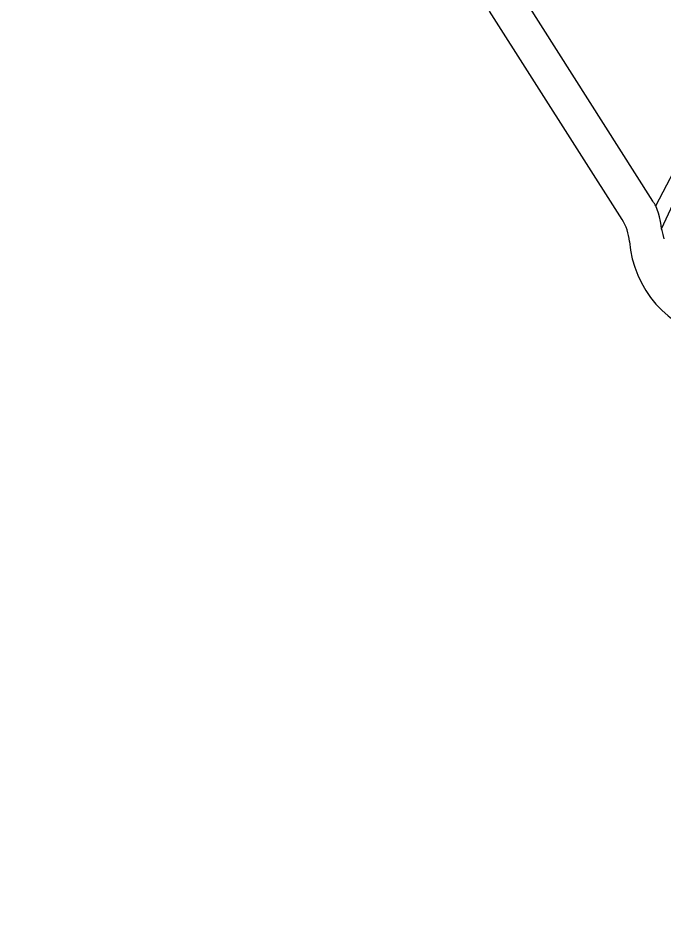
# Model space of a CAD drawing. Header units: millimetres. Extents: x 1145859089 to 1147511753, y -1047484727 to -1047247487.
# Drawn here: x 1147319307.4 to 1147319574, y -1047439149.2 to -1047438780.4 of the extents above; entities that cross this region are included whole.
import ezdxf
from ezdxf.xclip import XClip

# ---------------------------------------------------------------- set-up
doc = ezdxf.new("R2010")
doc.units = ezdxf.units.MM
doc.header["$LTSCALE"] = 100
doc.header["$MEASUREMENT"] = 0
doc.header["$XCLIPFRAME"] = 2
doc.layers.get('0').update_dxf_attribs({"linetype": 'CONTINUOUS'})
doc.layers.add('XREF', color=135, linetype='CONTINUOUS')
doc.layers.add('단지배치도$0$W240910', color=135, linetype='CONTINUOUS')

# ---------------------------------------------------------------- blocks, each defined once
blk = doc.blocks.new('단지배치도$0$zw$9902')
at = {"layer": '단지배치도$0$W240910', "linetype": 'ByBlock', "ltscale": 20}
for p, q in [((59297.34, -67486.68), (59244.6, -67403.78)), ((59284.59, -67494.22), (59229.96, -67408.36)), ((59298.51, -67488.66), (59314.95, -67457.11)), ((59300.93, -67498.15), (59310.98, -67476.27)), ((59299.09, -67490.11), (59298.51, -67488.66)), ((59299.6, -67491.6), (59299.09, -67490.11)), ((59300.03, -67493.14), (59299.6, -67491.6)), ((59300.48, -67495.08), (59300.03, -67493.14)), ((59300.74, -67496.61), (59300.48, -67495.08)), ((59300.93, -67498.15), (59300.74, -67496.61)), ((59301.16, -67498.82), (59300.93, -67498.15)), ((59301.62, -67500.45), (59301.16, -67498.82)), ((59301.96, -67502.17), (59301.62, -67500.45))]:
    blk.add_line(p, q, dxfattribs=at)
at = {"layer": '단지배치도$0$W240910'}
for radius in [11431.38, 11931.38]:
    blk.add_arc((57394.29, -57699.4), radius, 251.62775, 321.418131, dxfattribs=at)
at = {"layer": '단지배치도$0$W240910', "linetype": 'ByBlock', "ltscale": 20}
for centre, radius, start, end in [((59268.59, -67504.97), 34.08, 28.5886, 32.4642), ((59267.75, -67504.94), 19.96, 4.8051, 32.4641), ((59332.48, -67499.5), 45, 184.8054, 330.1224)]:
    blk.add_arc(centre, radius, start, end, dxfattribs=at)
blk = doc.blocks.new('단지배치도')
blk.add_blockref('단지배치도$0$zw$9902', (141034.19, 142437.16))

msp = doc.modelspace()

# ---------------------------------------------------------------- block references
at = {"layer": 'XREF'}
ref = msp.add_blockref('단지배치도', (1147119237.834579, -1047513806.462535), dxfattribs=at)
XClip(ref).set_block_clipping_path([(72982.4064819524, 34919.7593965298), (360382.4067475507, 255319.7593436697)])

doc.saveas('drawing.dxf')
